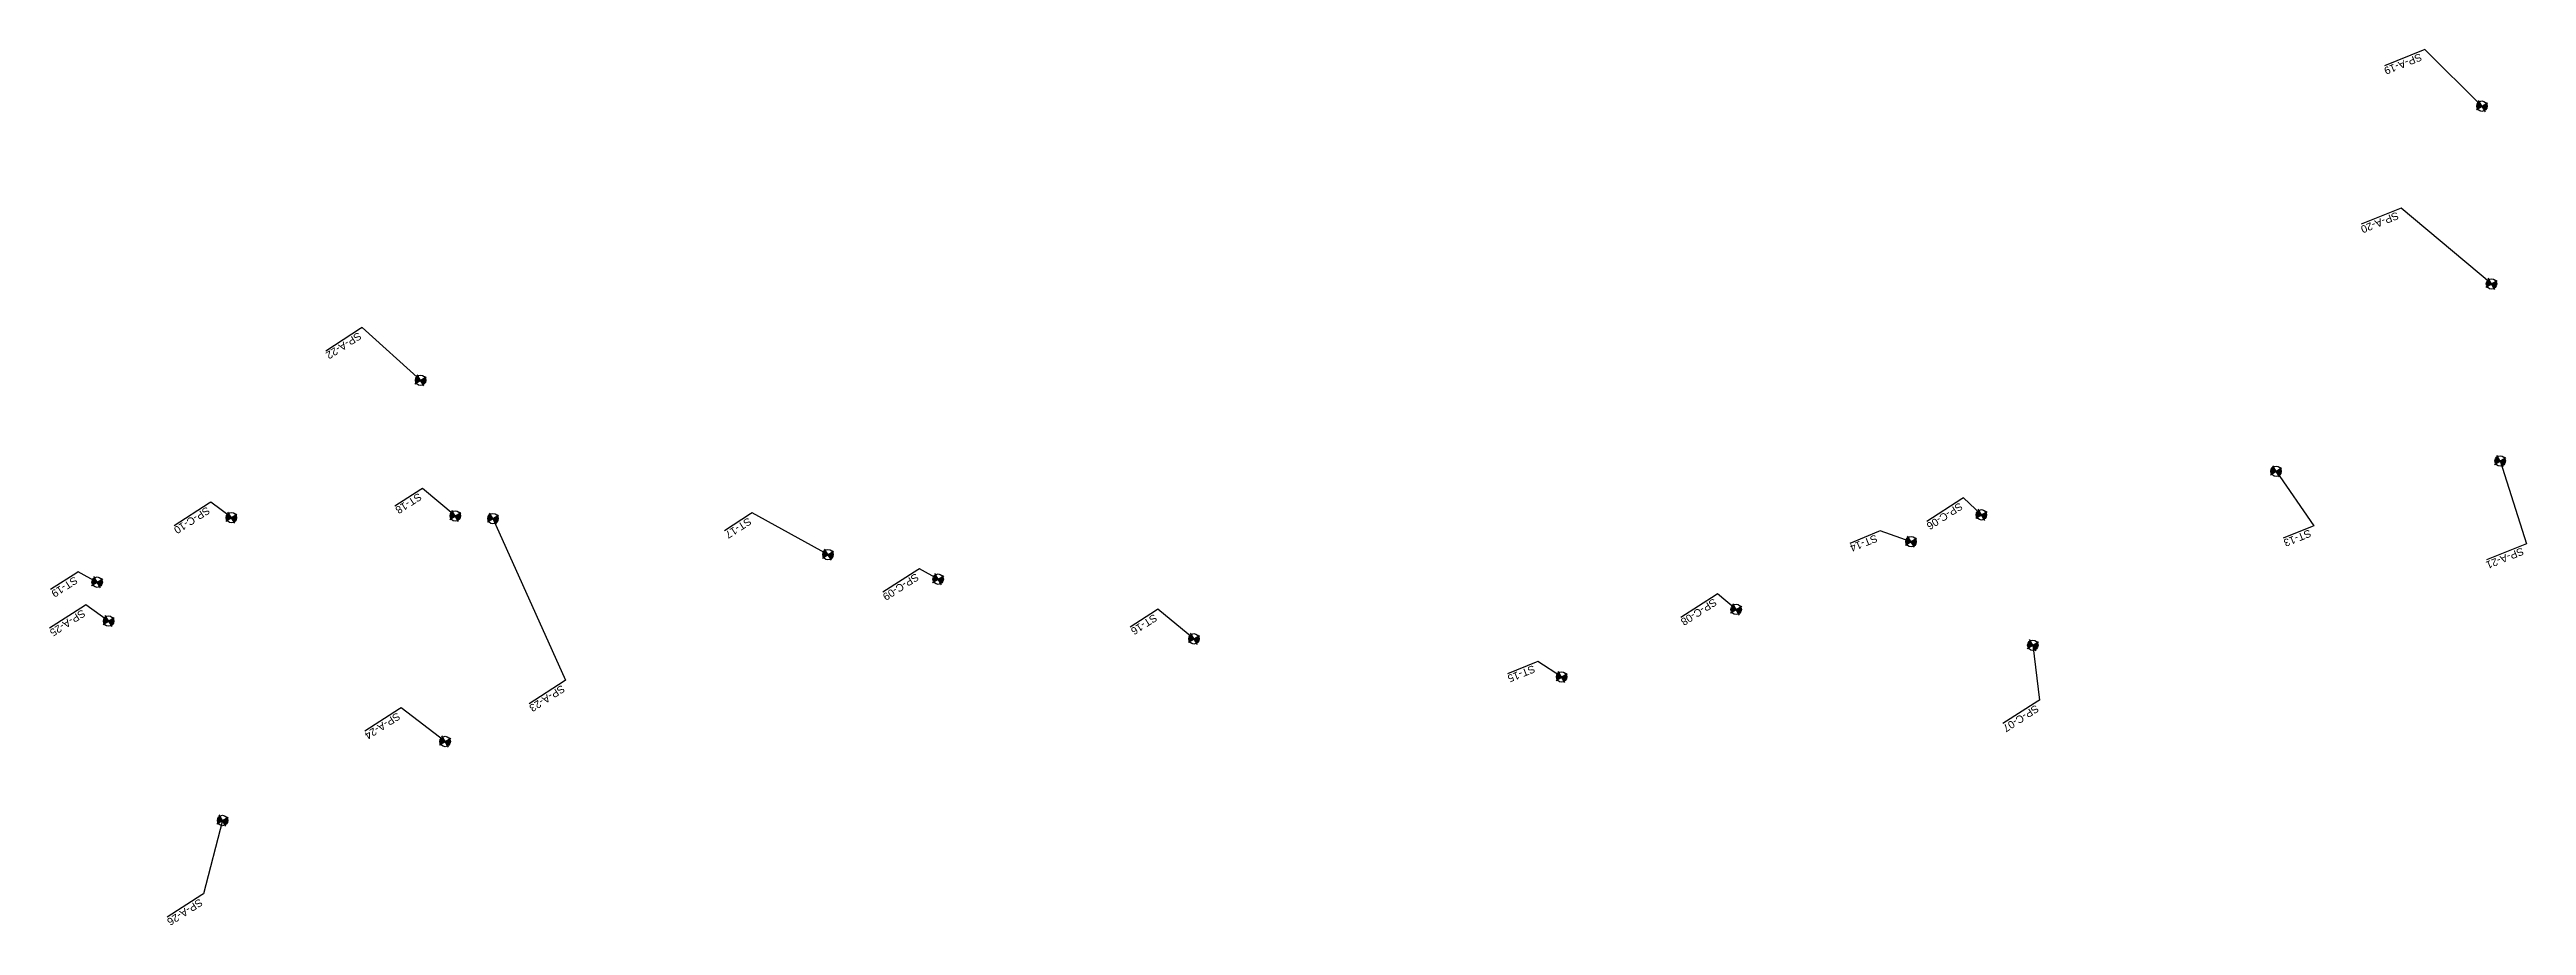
# Model space of a CAD drawing. Header units: millimetres. Extents: x 677716 to 680401, y 7829015 to 7830325.
# Drawn here: x 677716 to 679035, y 7829015 to 7829482 of the extents above; entities that cross this region are included whole.
import ezdxf
from ezdxf import colors
from ezdxf.entities.mleader import LeaderData, LeaderLine
from ezdxf.math import Vec2, Vec3

# ---------------------------------------------------------------- set-up
doc = ezdxf.new("R2010")
doc.units = ezdxf.units.MM
for name, color, linetype in [('G-SONDAGEM-TRADO', 130, 'Continuous'), ('G-SONDAGENS-ATERRO', 96, 'Continuous'), ('G-SONDAGENS-CORTE', 10, 'Continuous')]:
    doc.layers.add(name, color=color, linetype=linetype)
doc.styles.get("Standard").update_dxf_attribs({"font": 'arial.ttf'})

# ---------------------------------------------------------------- blocks, each defined once
blk = doc.blocks.new('A$C7828b402')
at = {"layer": 'G-SONDAGEM-TRADO'}
h = blk.add_hatch(color=256, dxfattribs=at)
h.paths.add_polyline_path([(-10.9, 2.1, -0.414214), (2.1, 10.9), (0, 0)])
h.paths.add_polyline_path([(-2.1, -10.9), (0, 0), (10.9, -2.1, -0.414214)])
for p, q in [((13.6, -2.7), (-13.6, 2.7)), ((2.7, 13.6), (-2.7, -13.6))]:
    blk.add_line(p, q, dxfattribs=at)
blk.add_circle((0, 0), 11.1, dxfattribs=at)
blk = doc.blocks.new('_None')
blk = doc.blocks.new('A$C9470597b')
at = {"layer": 'G-SONDAGENS-CORTE'}
h = blk.add_hatch(color=256, dxfattribs=at)
h.paths.add_polyline_path([(1.1, 2.5, -0.414214), (2.5, -1.1), (0, 0)])
h.paths.add_polyline_path([(-2.5, 1.1), (0, 0), (-1.1, -2.5, -0.414214)])
for p, q in [((3.2, -1.4), (-3.2, 1.4)), ((-1.4, -3.2), (1.4, 3.2))]:
    blk.add_line(p, q, dxfattribs=at)
blk.add_circle((0, 0), 2.77, dxfattribs=at)
blk = doc.blocks.new('A$C8f187f32')
at = {"layer": 'G-SONDAGENS-ATERRO'}
h = blk.add_hatch(color=256, dxfattribs=at)
h.paths.add_polyline_path([(-10.9, 2.1, -0.414214), (2.1, 10.9), (0, 0)])
h.paths.add_polyline_path([(-2.1, -10.9), (0, 0), (10.9, -2.1, -0.414214)])
for p, q in [((13.6, -2.7), (-13.6, 2.7)), ((2.7, 13.6), (-2.7, -13.6))]:
    blk.add_line(p, q, dxfattribs=at)
blk.add_circle((0, 0), 11.1, dxfattribs=at)

msp = doc.modelspace()

# ---------------------------------------------------------------- block references
at = {"color": 2, "rotation": 324.6044335989439}
for p in [(677812.4, 7829232.4), (678744.9, 7829233.9), (678189, 7829199.6), (678614.2, 7829183.5), (678772.3, 7829164.4)]:
    msp.add_blockref('A$C9470597b', p, dxfattribs=at)
at = {"layer": 'G-SONDAGEM-TRADO', "linetype": 'Continuous', "xscale": 0.25, "yscale": 0.25, "zscale": 0.25, "rotation": 222.6704106074319}
for p in [(678901.9, 7829257.1), (677931.7, 7829233.3), (678707.4, 7829219.6), (678130.3, 7829212.7), (677740.9, 7829198), (678325.3, 7829167.8), (678521.2, 7829147.5)]:
    msp.add_blockref('A$C7828b402', p, dxfattribs=at)
at = {"layer": 'G-SONDAGENS-ATERRO', "rotation": 222.6704106040137}
for p, xscale, yscale, zscale in [((679011.6, 7829451.7), 0.25, 0.25, 0.25), ((679016.7, 7829357), 0.25, 0.25, 0.25), ((677913.2, 7829305.6), 0.25, 0.25, 0.25), ((679021.3, 7829262.6), 0.25, 0.25, 0.25), ((677951.8, 7829231.9), 0.2499999999999999, 0.2499999999999999, 0.2499999999999999), ((677747, 7829177.3), 0.25, 0.25, 0.25), ((677926.3, 7829113.1), 0.25, 0.25, 0.25), ((677807.7, 7829071), 0.25, 0.25, 0.25)]:
    msp.add_blockref('A$C8f187f32', p, dxfattribs=dict(at, xscale=xscale, yscale=yscale, zscale=zscale))

# ---------------------------------------------------------------- leaders
at = {"layer": 'G-SONDAGEM-TRADO', "linetype": 'Continuous'}
ml = msp.add_multileader_mtext('Standard', dxfattribs=at)
ml.set_content('ST-18', color=256)
ml.set_leader_properties()
ml.set_arrow_properties(name='NONE')
ml.build(insert=Vec2(0, 0))
ml.multileader.update_dxf_attribs({"text_left_attachment_type": 6, "dogleg_length": 0.966})
ctx = ml.context
ctx.base_point, ctx.plane_origin, ctx.plane_x_axis, ctx.plane_y_axis = Vec3(677913.4, 7829247.5), Vec3(677931.7, 7829233.3), Vec3(-0.84039, -0.541982), Vec3(0.541982, -0.84039)
ctx.left_attachment = 6
notes = []
notes.append((ctx, [(0, (1, 1, 0), (677914.2, 7829248), (-0.84039, -0.541982), 0.966, [(0, [(677931.7, 7829233.3)], 0, [])])]))
ctx.mtext.insert, ctx.mtext.text_direction, ctx.mtext.rotation, ctx.mtext.line_spacing_factor, ctx.mtext.flow_direction = Vec3(677914.3, 7829242.4), Vec3(-0.84039, -0.541982), 3.714387, 0.3, 5
ml = msp.add_multileader_mtext('Standard', dxfattribs=at)
ml.set_content('ST-13', color=256)
ml.set_leader_properties()
ml.set_arrow_properties(name='NONE')
ml.build(insert=Vec2(0, 0))
ml.multileader.update_dxf_attribs({"text_left_attachment_type": 6, "dogleg_length": 0.966})
ctx = ml.context
ctx.base_point, ctx.plane_origin, ctx.plane_x_axis, ctx.plane_y_axis = Vec3(678921.1, 7829227.7), Vec3(678901.9, 7829257.1), Vec3(-0.927184, -0.374607), Vec3(0.374607, -0.927184)
ctx.left_attachment = 6
notes.append((ctx, [(0, (1, 1, 0), (678922, 7829228), (-0.927184, -0.374607), 0.966, [(0, [(678901.9, 7829257.1)], 0, [])])]))
ctx.mtext.insert, ctx.mtext.text_direction, ctx.mtext.rotation, ctx.mtext.line_spacing_factor, ctx.mtext.flow_direction = Vec3(678921.1, 7829222.5), Vec3(-0.927184, -0.374607), 3.525565, 0.3, 5
ml = msp.add_multileader_mtext('Standard', dxfattribs=at)
ml.set_content('ST-17', color=256)
ml.set_leader_properties()
ml.set_arrow_properties(name='NONE')
ml.build(insert=Vec2(0, 0))
ml.multileader.update_dxf_attribs({"text_left_attachment_type": 6, "dogleg_length": 0.966})
ctx = ml.context
ctx.base_point, ctx.plane_origin, ctx.plane_x_axis, ctx.plane_y_axis = Vec3(678089.1, 7829234.4), Vec3(678130.3, 7829212.7), Vec3(-0.84039, -0.541982), Vec3(0.541982, -0.84039)
ctx.left_attachment = 6
notes.append((ctx, [(0, (1, 1, 0), (678089.9, 7829234.9), (-0.84039, -0.541982), 0.966, [(0, [(678130.3, 7829212.7)], 0, [])])]))
ctx.mtext.insert, ctx.mtext.text_direction, ctx.mtext.rotation, ctx.mtext.line_spacing_factor, ctx.mtext.flow_direction = Vec3(678090, 7829229.3), Vec3(-0.84039, -0.541982), 3.714387, 0.3, 5
ml = msp.add_multileader_mtext('Standard', dxfattribs=at)
ml.set_content('ST-14', color=256)
ml.set_leader_properties()
ml.set_arrow_properties(name='NONE')
ml.build(insert=Vec2(0, 0))
ml.multileader.update_dxf_attribs({"text_left_attachment_type": 6, "dogleg_length": 0.966})
ctx = ml.context
ctx.base_point, ctx.plane_origin, ctx.plane_x_axis, ctx.plane_y_axis = Vec3(678690.1, 7829225), Vec3(678707.4, 7829219.6), Vec3(-0.927184, -0.374607), Vec3(0.374607, -0.927184)
ctx.left_attachment = 6
notes.append((ctx, [(0, (1, 1, 0), (678691, 7829225.3), (-0.927184, -0.374607), 0.966, [(0, [(678707.4, 7829219.6)], 0, [])])]))
ctx.mtext.insert, ctx.mtext.text_direction, ctx.mtext.rotation, ctx.mtext.line_spacing_factor, ctx.mtext.flow_direction = Vec3(678690, 7829219.8), Vec3(-0.927184, -0.374607), 3.525565, 0.3, 5
ml = msp.add_multileader_mtext('Standard', dxfattribs=at)
ml.set_content('ST-19', color=256)
ml.set_leader_properties()
ml.set_arrow_properties(name='NONE')
ml.build(insert=Vec2(0, 0))
ml.multileader.update_dxf_attribs({"text_left_attachment_type": 6, "dogleg_length": 0.966})
ctx = ml.context
ctx.base_point, ctx.plane_origin, ctx.plane_x_axis, ctx.plane_y_axis = Vec3(677730, 7829203), Vec3(677740.8, 7829198), Vec3(-0.84039, -0.541982), Vec3(0.541982, -0.84039)
ctx.left_attachment = 6
notes.append((ctx, [(0, (1, 1, 0), (677730.8, 7829203.6), (-0.84039, -0.541982), 0.966, [(0, [(677740.8, 7829198)], 0, [])])]))
ctx.mtext.insert, ctx.mtext.text_direction, ctx.mtext.rotation, ctx.mtext.line_spacing_factor, ctx.mtext.flow_direction = Vec3(677731, 7829197.9), Vec3(-0.84039, -0.541982), 3.714387, 0.3, 5
ml = msp.add_multileader_mtext('Standard', dxfattribs=at)
ml.set_content('ST-16', color=256)
ml.set_leader_properties()
ml.set_arrow_properties(name='NONE')
ml.build(insert=Vec2(0, 0))
ml.multileader.update_dxf_attribs({"text_left_attachment_type": 6, "dogleg_length": 0.966})
ctx = ml.context
ctx.base_point, ctx.plane_origin, ctx.plane_x_axis, ctx.plane_y_axis = Vec3(678305.3, 7829183), Vec3(678325.3, 7829167.8), Vec3(-0.84039, -0.541982), Vec3(0.541982, -0.84039)
ctx.left_attachment = 6
notes.append((ctx, [(0, (1, 1, 0), (678306.1, 7829183.6), (-0.84039, -0.541982), 0.966, [(0, [(678325.3, 7829167.8)], 0, [])])]))
ctx.mtext.insert, ctx.mtext.text_direction, ctx.mtext.rotation, ctx.mtext.line_spacing_factor, ctx.mtext.flow_direction = Vec3(678306.2, 7829177.9), Vec3(-0.84039, -0.541982), 3.714387, 0.3, 5
ml = msp.add_multileader_mtext('Standard', dxfattribs=at)
ml.set_content('ST-15', color=256)
ml.set_leader_properties()
ml.set_arrow_properties(name='NONE')
ml.build(insert=Vec2(0, 0))
ml.multileader.update_dxf_attribs({"text_left_attachment_type": 6, "dogleg_length": 0.966})
ctx = ml.context
ctx.base_point, ctx.plane_origin, ctx.plane_x_axis, ctx.plane_y_axis = Vec3(678507.7, 7829155.4), Vec3(678521.2, 7829147.5), Vec3(-0.927184, -0.374607), Vec3(0.374607, -0.927184)
ctx.left_attachment = 6
notes.append((ctx, [(0, (1, 1, 0), (678508.6, 7829155.7), (-0.927184, -0.374607), 0.966, [(0, [(678521.2, 7829147.5)], 0, [])])]))
ctx.mtext.insert, ctx.mtext.text_direction, ctx.mtext.rotation, ctx.mtext.line_spacing_factor, ctx.mtext.flow_direction = Vec3(678507.6, 7829150.2), Vec3(-0.927184, -0.374607), 3.525565, 0.3, 5
at = {"layer": 'G-SONDAGENS-ATERRO', "linetype": 'Continuous'}
ml = msp.add_multileader_mtext('Standard', dxfattribs=at)
ml.set_content('SP-A-19', color=256)
ml.set_leader_properties()
ml.set_arrow_properties(name='NONE')
ml.build(insert=Vec2(0, 0))
ml.multileader.update_dxf_attribs({"text_left_attachment_type": 6, "dogleg_length": 0.966})
ctx = ml.context
ctx.base_point, ctx.plane_origin, ctx.plane_x_axis, ctx.plane_y_axis = Vec3(678980.2, 7829481.5), Vec3(679011.6, 7829451.7), Vec3(-0.927184, -0.374607), Vec3(0.374607, -0.927184)
ctx.left_attachment = 6
notes.append((ctx, [(0, (1, 1, 0), (678981.1, 7829481.9), (-0.927184, -0.374607), 0.966, [(0, [(679011.6, 7829451.7)], 0, [])])]))
ctx.mtext.insert, ctx.mtext.text_direction, ctx.mtext.rotation, ctx.mtext.line_spacing_factor, ctx.mtext.flow_direction = Vec3(678980.1, 7829476.3), Vec3(-0.927184, -0.374607), 3.525565, 0.3, 5
ml = msp.add_multileader_mtext('Standard', dxfattribs=at)
ml.set_content('SP-A-20', color=256)
ml.set_leader_properties()
ml.set_arrow_properties(name='NONE')
ml.build(insert=Vec2(0, 0))
ml.multileader.update_dxf_attribs({"text_left_attachment_type": 6, "dogleg_length": 0.966})
ctx = ml.context
ctx.base_point, ctx.plane_origin, ctx.plane_x_axis, ctx.plane_y_axis = Vec3(678967.7, 7829397), Vec3(679016.7, 7829357), Vec3(-0.927184, -0.374607), Vec3(0.374607, -0.927184)
ctx.left_attachment = 6
notes.append((ctx, [(0, (1, 1, 0), (678968.6, 7829397.4), (-0.927184, -0.374607), 0.966, [(0, [(679016.7, 7829357)], 0, [])])]))
ctx.mtext.insert, ctx.mtext.text_direction, ctx.mtext.rotation, ctx.mtext.line_spacing_factor, ctx.mtext.flow_direction = Vec3(678967.7, 7829391.8), Vec3(-0.927184, -0.374607), 3.525565, 0.3, 5
ml = msp.add_multileader_mtext('Standard', dxfattribs=at)
ml.set_content('SP-A-22', color=256)
ml.set_leader_properties()
ml.set_arrow_properties(name='NONE')
ml.build(insert=Vec2(0, 0))
ml.multileader.update_dxf_attribs({"text_left_attachment_type": 6, "dogleg_length": 0.966})
ctx = ml.context
ctx.base_point, ctx.plane_origin, ctx.plane_x_axis, ctx.plane_y_axis = Vec3(677881.3, 7829333.2), Vec3(677913.2, 7829305.6), Vec3(-0.84039, -0.541982), Vec3(0.541982, -0.84039)
ctx.left_attachment = 6
notes.append((ctx, [(0, (1, 1, 0), (677882.1, 7829333.7), (-0.84039, -0.541982), 0.966, [(0, [(677913.2, 7829305.6)], 0, [])])]))
ctx.mtext.insert, ctx.mtext.text_direction, ctx.mtext.rotation, ctx.mtext.line_spacing_factor, ctx.mtext.flow_direction = Vec3(677882.2, 7829328.1), Vec3(-0.84039, -0.541982), 3.714387, 0.3, 5
ml = msp.add_multileader_mtext('Standard', dxfattribs=at)
ml.set_content('SP-A-21', color=256)
ml.set_leader_properties()
ml.set_arrow_properties(name='NONE')
ml.build(insert=Vec2(0, 0))
ml.multileader.update_dxf_attribs({"text_left_attachment_type": 6, "dogleg_length": 0.966})
ctx = ml.context
ctx.base_point, ctx.plane_origin, ctx.plane_x_axis, ctx.plane_y_axis = Vec3(679034.4, 7829218.1), Vec3(679021.3, 7829262.6), Vec3(-0.927184, -0.374607), Vec3(0.374607, -0.927184)
ctx.left_attachment = 6
notes.append((ctx, [(0, (1, 1, 0), (679035.3, 7829218.5), (-0.927184, -0.374607), 0.966, [(0, [(679021.3, 7829262.6)], 0, [])])]))
ctx.mtext.insert, ctx.mtext.text_direction, ctx.mtext.rotation, ctx.mtext.line_spacing_factor, ctx.mtext.flow_direction = Vec3(679034.4, 7829212.9), Vec3(-0.927184, -0.374607), 3.525565, 0.3, 5
ml = msp.add_multileader_mtext('Standard', dxfattribs=at)
ml.set_content('SP-A-23', color=256)
ml.set_leader_properties()
ml.set_arrow_properties(name='NONE')
ml.build(insert=Vec2(0, 0))
ml.multileader.update_dxf_attribs({"text_left_attachment_type": 6, "dogleg_length": 0.966})
ctx = ml.context
ctx.base_point, ctx.plane_origin, ctx.plane_x_axis, ctx.plane_y_axis = Vec3(677989.7, 7829145.2), Vec3(677951.8, 7829231.9), Vec3(-0.84039, -0.541982), Vec3(0.541982, -0.84039)
ctx.left_attachment = 6
notes.append((ctx, [(0, (1, 1, 0), (677990.5, 7829145.7), (-0.84039, -0.541982), 0.966, [(0, [(677951.8, 7829231.9)], 0, [])])]))
ctx.mtext.insert, ctx.mtext.text_direction, ctx.mtext.rotation, ctx.mtext.line_spacing_factor, ctx.mtext.flow_direction = Vec3(677990.6, 7829140.1), Vec3(-0.84039, -0.541982), 3.714387, 0.3, 5
ml = msp.add_multileader_mtext('Standard', dxfattribs=at)
ml.set_content('SP-A-25', color=256)
ml.set_leader_properties()
ml.set_arrow_properties(name='NONE')
ml.build(insert=Vec2(0, 0))
ml.multileader.update_dxf_attribs({"text_left_attachment_type": 6, "dogleg_length": 0.966})
ctx = ml.context
ctx.base_point, ctx.plane_origin, ctx.plane_x_axis, ctx.plane_y_axis = Vec3(677734.1, 7829185.4), Vec3(677747, 7829177.3), Vec3(-0.84039, -0.541982), Vec3(0.541982, -0.84039)
ctx.left_attachment = 6
notes.append((ctx, [(0, (1, 1, 0), (677734.9, 7829185.9), (-0.84039, -0.541982), 0.966, [(0, [(677747, 7829177.3)], 0, [])])]))
ctx.mtext.insert, ctx.mtext.text_direction, ctx.mtext.rotation, ctx.mtext.line_spacing_factor, ctx.mtext.flow_direction = Vec3(677735.1, 7829180.3), Vec3(-0.84039, -0.541982), 3.714387, 0.3, 5
ml = msp.add_multileader_mtext('Standard', dxfattribs=at)
ml.set_content('SP-A-24', color=256)
ml.set_leader_properties()
ml.set_arrow_properties(name='NONE')
ml.build(insert=Vec2(0, 0))
ml.multileader.update_dxf_attribs({"text_left_attachment_type": 6, "dogleg_length": 0.966})
ctx = ml.context
ctx.base_point, ctx.plane_origin, ctx.plane_x_axis, ctx.plane_y_axis = Vec3(677902, 7829130.5), Vec3(677926.3, 7829113.1), Vec3(-0.84039, -0.541982), Vec3(0.541982, -0.84039)
ctx.left_attachment = 6
notes.append((ctx, [(0, (1, 1, 0), (677902.8, 7829131), (-0.84039, -0.541982), 0.966, [(0, [(677926.3, 7829113.1)], 0, [])])]))
ctx.mtext.insert, ctx.mtext.text_direction, ctx.mtext.rotation, ctx.mtext.line_spacing_factor, ctx.mtext.flow_direction = Vec3(677902.9, 7829125.4), Vec3(-0.84039, -0.541982), 3.714387, 0.3, 5
ml = msp.add_multileader_mtext('Standard', dxfattribs=at)
ml.set_content('SP-A-26', color=256)
ml.set_leader_properties()
ml.set_arrow_properties(name='NONE')
ml.build(insert=Vec2(0, 0))
ml.multileader.update_dxf_attribs({"text_left_attachment_type": 6, "dogleg_length": 0.966})
ctx = ml.context
ctx.base_point, ctx.plane_origin, ctx.plane_x_axis, ctx.plane_y_axis = Vec3(677796.6, 7829031.3), Vec3(677807.7, 7829071), Vec3(-0.84039, -0.541982), Vec3(0.541982, -0.84039)
ctx.left_attachment = 6
notes.append((ctx, [(0, (1, 1, 0), (677797.5, 7829031.9), (-0.84039, -0.541982), 0.966, [(0, [(677807.7, 7829071)], 0, [])])]))
ctx.mtext.insert, ctx.mtext.text_direction, ctx.mtext.rotation, ctx.mtext.line_spacing_factor, ctx.mtext.flow_direction = Vec3(677797.6, 7829026.2), Vec3(-0.84039, -0.541982), 3.714387, 0.3, 5
at = {"layer": 'G-SONDAGENS-CORTE', "linetype": 'Continuous'}
ml = msp.add_multileader_mtext('Standard', dxfattribs=at)
ml.set_content('SP-C-10', color=256)
ml.set_leader_properties()
ml.set_arrow_properties(name='NONE')
ml.build(insert=Vec2(0, 0))
ml.multileader.update_dxf_attribs({"text_left_attachment_type": 6, "dogleg_length": 0.966})
ctx = ml.context
ctx.base_point, ctx.plane_origin, ctx.plane_x_axis, ctx.plane_y_axis = Vec3(677800.6, 7829240.2), Vec3(677812.4, 7829232.4), Vec3(-0.84039, -0.541982), Vec3(0.541982, -0.84039)
ctx.left_attachment = 6
notes.append((ctx, [(0, (1, 1, 0), (677801.4, 7829240.7), (-0.84039, -0.541982), 0.966, [(0, [(677812.4, 7829232.4)], 0, [])])]))
ctx.mtext.insert, ctx.mtext.text_direction, ctx.mtext.rotation, ctx.mtext.line_spacing_factor, ctx.mtext.flow_direction = Vec3(677801.5, 7829235.1), Vec3(-0.84039, -0.541982), 3.714387, 0.3, 5
ml = msp.add_multileader_mtext('Standard', dxfattribs=at)
ml.set_content('SP-C-06', color=256)
ml.set_leader_properties()
ml.set_arrow_properties(name='NONE')
ml.build(insert=Vec2(0, 0))
ml.multileader.update_dxf_attribs({"text_left_attachment_type": 6, "dogleg_length": 0.966})
ctx = ml.context
ctx.base_point, ctx.plane_origin, ctx.plane_x_axis, ctx.plane_y_axis = Vec3(678734.4, 7829242.4), Vec3(678744.9, 7829233.9), Vec3(-0.84039, -0.541982), Vec3(0.541982, -0.84039)
ctx.left_attachment = 6
notes.append((ctx, [(0, (1, 1, 0), (678735.3, 7829243), (-0.84039, -0.541982), 0.966, [(0, [(678744.9, 7829233.9)], 0, [])])]))
ctx.mtext.insert, ctx.mtext.text_direction, ctx.mtext.rotation, ctx.mtext.line_spacing_factor, ctx.mtext.flow_direction = Vec3(678735.4, 7829237.3), Vec3(-0.84039, -0.541982), 3.714387, 0.3, 5
ml = msp.add_multileader_mtext('Standard', dxfattribs=at)
ml.set_content('SP-C-09', color=256)
ml.set_leader_properties()
ml.set_arrow_properties(name='NONE')
ml.build(insert=Vec2(0, 0))
ml.multileader.update_dxf_attribs({"text_left_attachment_type": 6, "dogleg_length": 0.966})
ctx = ml.context
ctx.base_point, ctx.plane_origin, ctx.plane_x_axis, ctx.plane_y_axis = Vec3(678178.2, 7829204.7), Vec3(678189, 7829199.6), Vec3(-0.84039, -0.541982), Vec3(0.541982, -0.84039)
ctx.left_attachment = 6
notes.append((ctx, [(0, (1, 1, 0), (678179, 7829205.2), (-0.84039, -0.541982), 0.966, [(0, [(678189, 7829199.6)], 0, [])])]))
ctx.mtext.insert, ctx.mtext.text_direction, ctx.mtext.rotation, ctx.mtext.line_spacing_factor, ctx.mtext.flow_direction = Vec3(678179.2, 7829199.6), Vec3(-0.84039, -0.541982), 3.714387, 0.3, 5
ml = msp.add_multileader_mtext('Standard', dxfattribs=at)
ml.set_content('SP-C-08', color=256)
ml.set_leader_properties()
ml.set_arrow_properties(name='NONE')
ml.build(insert=Vec2(0, 0))
ml.multileader.update_dxf_attribs({"text_left_attachment_type": 6, "dogleg_length": 0.966})
ctx = ml.context
ctx.base_point, ctx.plane_origin, ctx.plane_x_axis, ctx.plane_y_axis = Vec3(678603.5, 7829191.3), Vec3(678614.2, 7829183.5), Vec3(-0.84039, -0.541982), Vec3(0.541982, -0.84039)
ctx.left_attachment = 6
notes.append((ctx, [(0, (1, 1, 0), (678604.3, 7829191.8), (-0.84039, -0.541982), 0.966, [(0, [(678614.2, 7829183.5)], 0, [])])]))
ctx.mtext.insert, ctx.mtext.text_direction, ctx.mtext.rotation, ctx.mtext.line_spacing_factor, ctx.mtext.flow_direction = Vec3(678604.4, 7829186.2), Vec3(-0.84039, -0.541982), 3.714387, 0.3, 5
ml = msp.add_multileader_mtext('Standard', dxfattribs=at)
ml.set_content('SP-C-07', color=256)
ml.set_leader_properties()
ml.set_arrow_properties(name='NONE')
ml.build(insert=Vec2(0, 0))
ml.multileader.update_dxf_attribs({"text_left_attachment_type": 6, "dogleg_length": 0.966})
ctx = ml.context
ctx.base_point, ctx.plane_origin, ctx.plane_x_axis, ctx.plane_y_axis = Vec3(678775, 7829134.6), Vec3(678772.3, 7829164.4), Vec3(-0.84039, -0.541982), Vec3(0.541982, -0.84039)
ctx.left_attachment = 6
notes.append((ctx, [(0, (1, 1, 0), (678775.8, 7829135.2), (-0.84039, -0.541982), 0.966, [(0, [(678772.3, 7829164.4)], 0, [])])]))
ctx.mtext.insert, ctx.mtext.text_direction, ctx.mtext.rotation, ctx.mtext.line_spacing_factor, ctx.mtext.flow_direction = Vec3(678776, 7829129.5), Vec3(-0.84039, -0.541982), 3.714387, 0.3, 5
for ctx, leaders in notes:
    for number, flags, end, landing, length, lines in leaders:
        leader = LeaderData()
        leader.index, (leader.has_last_leader_line, leader.has_dogleg_vector, leader.attachment_direction) = number, flags
        leader.last_leader_point, leader.dogleg_vector, leader.dogleg_length = Vec3(end), Vec3(landing), length
        for number, points, colour, breaks in lines:
            line = LeaderLine()
            line.index, line.vertices, line.color, line.breaks = number, Vec3.list(points), colors.encode_raw_color(colour), breaks
            leader.lines.append(line)
        ctx.leaders.append(leader)

doc.saveas('drawing.dxf')
